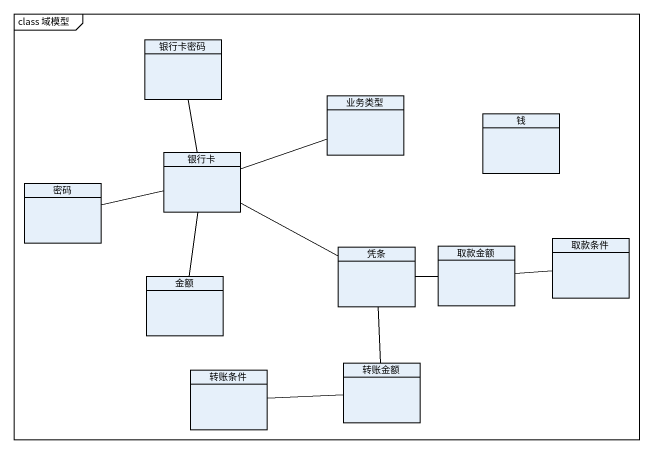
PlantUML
@startuml
mainframe class 域模型
hide circle
hide empty members
class 银行卡密码
class 业务类型
class 钱
class 银行卡
class 密码
class 凭条
class 取款金额
class 取款条件
class 金额
class 转账金额
class 转账条件
银行卡密码 -- 银行卡
银行卡 -right- 业务类型
银行卡 -left- 密码
银行卡 -right- 凭条
银行卡 -- 金额
凭条 -right- 取款金额
凭条 -- 转账金额
取款条件 -left- 取款金额
转账条件 -right- 转账金额
@enduml
